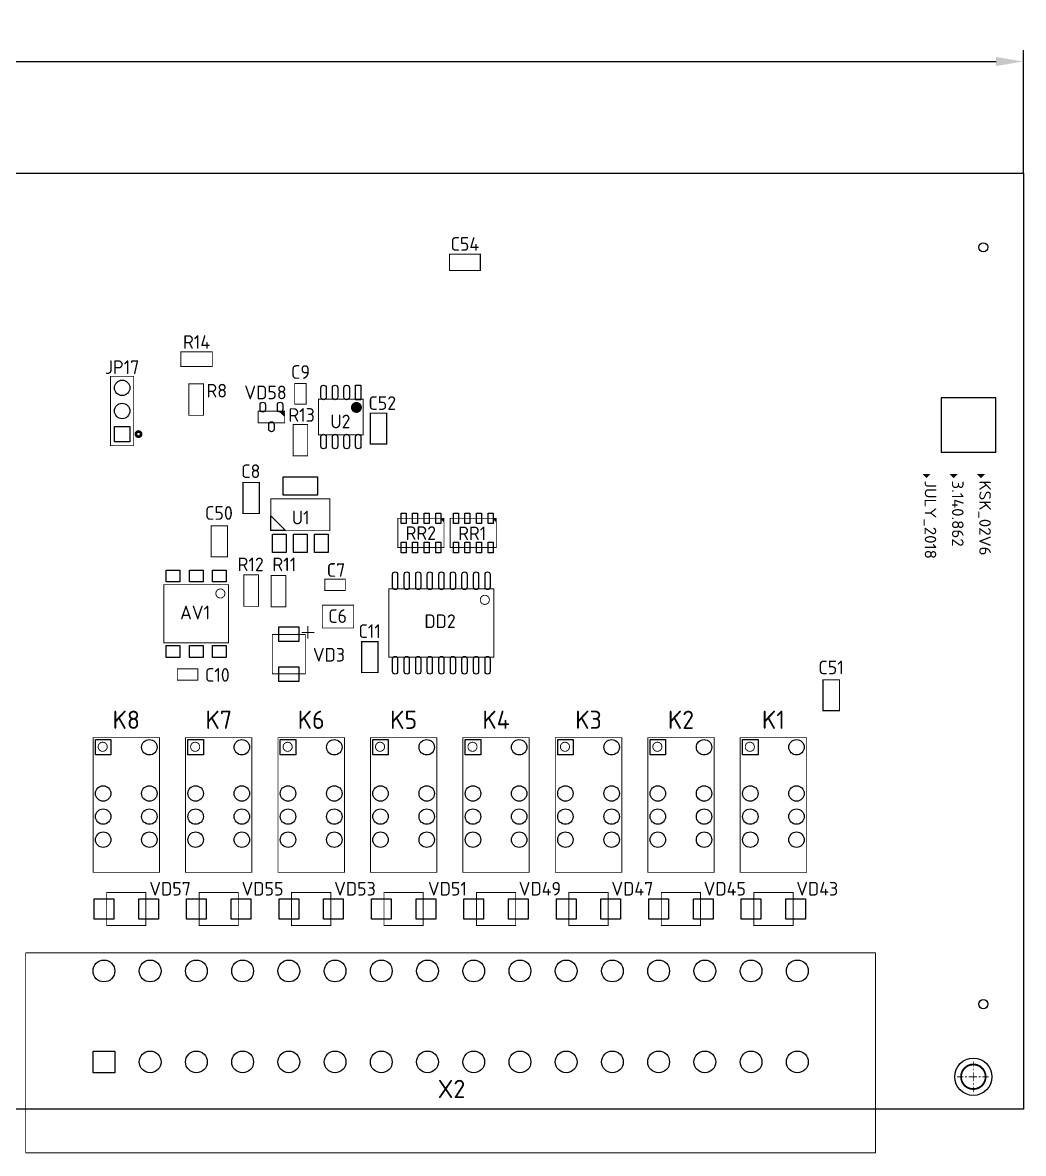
# Model space of a CAD drawing. Header units: millimetres. Extents: x -16 to 800, y -58 to 679.
# Drawn here: x 123.3 to 233.2, y 0 to 124.3 of the extents above; entities that cross this region are included whole.
import ezdxf
from ezdxf.enums import TextEntityAlignment as Align

# ---------------------------------------------------------------- set-up
doc = ezdxf.new("R2010")
doc.units = ezdxf.units.MM
for name, color, linetype in [('BG_OUTLINE', 7, 'Continuous'), ('PG_ASSEMBLY_TOP', 7, 'Continuous'), ('PIN_TOP', 7, 'Continuous'), ('RD_ASSEMBLY_TOP', 7, 'Continuous'), ('РАЗМЕРЫ', 7, 'Continuous')]:
    doc.layers.add(name, color=color, linetype=linetype)
doc.styles.get("Standard").update_dxf_attribs({"font": 'txt.shx'})
doc.styles.add('ГОСТ 2.304', font='CS_Gost2304.shx')
doc.dimstyles.new('ЕСКД', dxfattribs={"dimscale": 0, "dimtxt": 3, "dimasz": 3, "dimexe": 1.25, "dimexo": 0, "dimtad": 1, "dimtoh": 1, "dimdec": 3, "dimrnd": 0.5, "dimtxsty": 'ГОСТ 2.304', "dimcen": 5, "dimadec": 3, "dimazin": 2, "dimtfac": 0.75, "dimtdec": 4, "dimtmove": 1, "dimatfit": 3, "dimfxl": 1, "dimtolj": 1, "dimarcsym": 0})

# ---------------------------------------------------------------- blocks, each defined once
blk = doc.blocks.new('*D423')
at = {"layer": 'Defpoints', "color": 0}
for p in [(233.25, 120), (0, 107.72), (233.25, 107.72)]:
    blk.add_point(p, dxfattribs=at)
at = {"layer": 'РАЗМЕРЫ', "color": 0, "lineweight": -2}
for p, q in [((0, 107.72), (0, 121.25)), ((233.25, 107.72), (233.25, 121.25)), ((3, 120), (230.25, 120))]:
    blk.add_line(p, q, dxfattribs=at)
at = {"layer": 'РАЗМЕРЫ', "color": 0}
for points in [[(3, 120.5), (3, 119.5), (0, 120)], [(230.25, 119.5), (230.25, 120.5), (233.25, 120)]]:
    blk.add_solid(points, dxfattribs=at)
at = {"layer": 'РАЗМЕРЫ', "color": 0, "insert": (116.62, 122.3), "char_height": 3, "attachment_point": 5, "style": 'ГОСТ 2.304'}
blk.add_mtext('\\A1;233', dxfattribs=at)

msp = doc.modelspace()

# ---------------------------------------------------------------- linework, layer by layer
at = {"layer": 'BG_OUTLINE'}
msp.add_lwpolyline([(0, 107.72), (233.25, 107.72), (233.25, 4.85), (0, 4.85)], close=True, dxfattribs=at)
at = {"layer": 'PG_ASSEMBLY_TOP'}
for points, const_width in [([(170.17, 97.035), (170.17, 98.835), (173.57, 98.835), (173.57, 97.035), (170.17, 97.035)], 0.12), ([(144.114, 88.09), (144.114, 86.49), (140.664, 86.49), (140.664, 88.09), (144.114, 88.09)], 0.1), ([(132.934, 85.4), (135.474, 85.4), (135.474, 77.78), (132.934, 77.78), (132.934, 85.4)], 0.1), ([(143.144, 81.114), (141.544, 81.114), (141.544, 84.564), (143.144, 84.564), (143.144, 81.114)], 0.1), ([(153.167, 84.6), (154.417, 84.6), (154.417, 82.35), (153.167, 82.35), (153.167, 84.6)], 0.1), ([(155.794, 82.881), (160.694, 82.881), (160.694, 78.981), (155.794, 78.981), (155.794, 82.881)], 0.1), ([(152.062, 80.281), (149.162, 80.281), (149.162, 81.581), (152.062, 81.581), (152.062, 80.281)], 0.1), ([(151.512, 81.531), (152.012, 81.031)], 0.1), ([(151.612, 81.531), (152.012, 81.131)], 0.1), ([(151.712, 81.531), (152.012, 81.231)], 0.1), ([(151.812, 81.531), (152.012, 81.331)], 0.1), ([(151.912, 81.531), (152.012, 81.431)], 0.1), ([(163.278, 77.959), (161.478, 77.959), (161.478, 81.359), (163.278, 81.359), (163.278, 77.959)], 0.12), ([(154.592, 76.662), (152.992, 76.662), (152.992, 80.112), (154.592, 80.112), (154.592, 76.662)], 0.1), ([(222.804, 74.55), (222.604, 74.35), (222.404, 74.55), (222.804, 74.55)], 0.2), ([(225.804, 74.55), (225.604, 74.35), (225.404, 74.55), (225.804, 74.55)], 0.2), ([(228.804, 74.55), (228.604, 74.35), (228.404, 74.55), (228.804, 74.55)], 0.2), ([(149.286, 70.327), (147.486, 70.327), (147.486, 73.727), (149.286, 73.727), (149.286, 70.327)], 0.12), ([(150.539, 71.94), (157.039, 71.94), (157.039, 68.44), (150.539, 68.44), (150.539, 71.94)], 0.1), ([(169.579, 66.59), (164.499, 66.59), (164.499, 69.79), (169.579, 69.79), (169.579, 66.59)], 0.1), ([(169.179, 69.79), (169.579, 69.39)], 0.1), ([(169.279, 69.79), (169.579, 69.49)], 0.1), ([(169.379, 69.79), (169.579, 69.59)], 0.1), ([(169.479, 69.79), (169.579, 69.69)], 0.1), ([(175.329, 66.59), (170.249, 66.59), (170.249, 69.79), (175.329, 69.79), (175.329, 66.59)], 0.1), ([(174.929, 69.79), (175.329, 69.39)], 0.1), ([(175.029, 69.79), (175.329, 69.49)], 0.1), ([(175.129, 69.79), (175.329, 69.59)], 0.1), ([(175.229, 69.79), (175.329, 69.69)], 0.1), ([(145.788, 65.557), (143.988, 65.557), (143.988, 68.957), (145.788, 68.957), (145.788, 65.557)], 0.12), ([(147.586, 63.576), (149.186, 63.576), (149.186, 60.126), (147.586, 60.126), (147.586, 63.576)], 0.1), ([(152.189, 60.065), (150.589, 60.065), (150.589, 63.515), (152.189, 63.515), (152.189, 60.065)], 0.1), ([(138.784, 62.507), (145.904, 62.507), (145.904, 56.107), (138.784, 56.107), (138.784, 62.507)], 0.1), ([(158.733, 63.112), (158.733, 61.862), (156.483, 61.862), (156.483, 63.112), (158.733, 63.112)], 0.1), ([(163.514, 62.045), (175.064, 62.045), (175.064, 54.545), (163.514, 54.545), (163.514, 62.045)], 0.1), ([(159.651, 60.239), (159.651, 57.739), (156.201, 57.739), (156.201, 60.239), (159.651, 60.239)], 0.1), ([(153.92, 57.255), (155.32, 57.255)], 0.1), ([(154.62, 56.555), (154.62, 57.955)], 0.1), ([(150.708, 57.017), (154.332, 57.017), (154.332, 52.693), (150.708, 52.693), (150.708, 57.017)], 0.1), ([(162.324, 52.837), (160.524, 52.837), (160.524, 56.237), (162.324, 56.237), (162.324, 52.837)], 0.12), ([(140.265, 52.004), (140.265, 53.254), (142.515, 53.254), (142.515, 52.004), (140.265, 52.004)], 0.1), ([(211.229, 52.05), (213.029, 52.05), (213.029, 48.65), (211.229, 48.65), (211.229, 52.05)], 0.12), ([(131.009, 30.885), (131.009, 45.685), (138.309, 45.685), (138.309, 30.885), (131.009, 30.885)], 0.1), ([(141.169, 30.885), (141.169, 45.685), (148.469, 45.685), (148.469, 30.885), (141.169, 30.885)], 0.1), ([(151.329, 30.885), (151.329, 45.685), (158.629, 45.685), (158.629, 30.885), (151.329, 30.885)], 0.1), ([(161.489, 30.885), (161.489, 45.685), (168.789, 45.685), (168.789, 30.885), (161.489, 30.885)], 0.1), ([(171.649, 30.885), (171.649, 45.685), (178.949, 45.685), (178.949, 30.885), (171.649, 30.885)], 0.1), ([(181.809, 30.885), (181.809, 45.685), (189.109, 45.685), (189.109, 30.885), (181.809, 30.885)], 0.1), ([(191.969, 30.885), (191.969, 45.685), (199.269, 45.685), (199.269, 30.885), (191.969, 30.885)], 0.1), ([(202.129, 30.885), (202.129, 45.685), (209.429, 45.685), (209.429, 30.885), (202.129, 30.885)], 0.1), ([(136.817, 28.665), (136.817, 25.045), (132.501, 25.045), (132.501, 28.665), (136.817, 28.665)], 0.1), ([(146.977, 28.665), (146.977, 25.045), (142.661, 25.045), (142.661, 28.665), (146.977, 28.665)], 0.1), ([(157.137, 28.665), (157.137, 25.045), (152.821, 25.045), (152.821, 28.665), (157.137, 28.665)], 0.1), ([(167.297, 28.665), (167.297, 25.045), (162.981, 25.045), (162.981, 28.665), (167.297, 28.665)], 0.1), ([(177.457, 28.665), (177.457, 25.045), (173.141, 25.045), (173.141, 28.665), (177.457, 28.665)], 0.1), ([(187.617, 28.665), (187.617, 25.045), (183.301, 25.045), (183.301, 28.665), (187.617, 28.665)], 0.1), ([(197.777, 28.665), (197.777, 25.045), (193.461, 25.045), (193.461, 28.665), (197.777, 28.665)], 0.1), ([(207.937, 28.665), (207.937, 25.045), (203.621, 25.045), (203.621, 28.665), (207.937, 28.665)], 0.1), ([(123.604, 0.05), (123.604, 22.05)], 0.1), ([(123.604, 22.05), (217.004, 22.05)], 0.1), ([(217.004, 22.05), (217.004, 0.05)], 0.1), ([(227.75, 9.52), (227.75, 10.12)], 0.1), ([(227.75, 9.12), (227.75, 9.32)], 0.1), ([(227.75, 8.92), (227.75, 7.92)], 0.1), ([(226.65, 8.42), (225.95, 8.42)], 0.1), ([(227.05, 8.42), (226.85, 8.42)], 0.1), ([(227.25, 8.42), (228.15, 8.42)], 0.1), ([(227.75, 7.72), (227.75, 7.52)], 0.1), ([(228.35, 8.42), (228.55, 8.42)], 0.1), ([(228.75, 8.42), (229.45, 8.42)], 0.1), ([(227.75, 7.32), (227.75, 6.72)], 0.1), ([(217.004, 0.05), (123.604, 0.05)], 0.1)]:
    msp.add_lwpolyline(points, dxfattribs=dict(at, const_width=const_width))
for points, const_width in [([(159.953, 81.679, 1), (159.953, 82.279, 1), (159.953, 81.679)], 0.6), ([(136.004, 78.767, 1), (136.004, 79.333, 1), (136.004, 78.767)], 0.3), ([(145.004, 61.032, 1), (145.004, 62.032, 1), (145.004, 61.032)], 0.1), ([(174.064, 60.333, 1), (174.064, 61.332, 1), (174.064, 60.333)], 0.1), ([(132.069, 44.185, 1), (132.069, 45.185, 1), (132.069, 44.185)], 0.1), ([(142.229, 44.185, 1), (142.229, 45.185, 1), (142.229, 44.185)], 0.1), ([(152.389, 44.185, 1), (152.389, 45.185, 1), (152.389, 44.185)], 0.1), ([(162.549, 44.185, 1), (162.549, 45.185, 1), (162.549, 44.185)], 0.1), ([(172.709, 44.185, 1), (172.709, 45.185, 1), (172.709, 44.185)], 0.1), ([(182.869, 44.185, 1), (182.869, 45.185, 1), (182.869, 44.185)], 0.1), ([(193.029, 44.185, 1), (193.029, 45.185, 1), (193.029, 44.185)], 0.1), ([(203.189, 44.185, 1), (203.189, 45.185, 1), (203.189, 44.185)], 0.1), ([(227.75, 7.07, 1), (227.75, 9.77, 1), (227.75, 7.07)], 0.2)]:
    msp.add_lwpolyline(points, format="xyb", dxfattribs=dict(at, const_width=const_width))
for points in [[(230.204, 83.05), (224.204, 83.05), (224.204, 77.05), (230.204, 77.05)], [(150.539, 68.44), (150.539, 70.065), (152.164, 68.44)]]:
    msp.add_lwpolyline(points, close=True, dxfattribs=at)
at = {"layer": 'PIN_TOP'}
for points in [[(156.039, 83.131), (156.039, 84.131, -1), (156.639, 84.131), (156.639, 83.131, -1)], [(157.309, 83.131), (157.309, 84.131, -1), (157.909, 84.131), (157.909, 83.131, -1)], [(158.579, 83.131), (158.579, 84.131, -1), (159.179, 84.131), (159.179, 83.131, -1)], [(149.362, 81.756), (149.362, 82.256, -1), (149.962, 82.256), (149.962, 81.756, -1)], [(151.262, 81.756), (151.262, 82.256, -1), (151.862, 82.256), (151.862, 81.756, -1)], [(150.912, 80.106), (150.912, 79.606, -1), (150.312, 79.606), (150.312, 80.106, -1)], [(156.639, 78.731), (156.639, 77.731, -1), (156.039, 77.731), (156.039, 78.731, -1)], [(157.909, 78.731), (157.909, 77.731, -1), (157.309, 77.731), (157.309, 78.731, -1)], [(159.179, 78.731), (159.179, 77.731, -1), (158.579, 77.731), (158.579, 78.731, -1)], [(160.449, 78.731), (160.449, 77.731, -1), (159.849, 77.731), (159.849, 78.731, -1)], [(163.934, 62.24), (163.934, 63.64, -1), (164.484, 63.64), (164.484, 62.24, -1)], [(165.204, 62.24), (165.204, 63.64, -1), (165.754, 63.64), (165.754, 62.24, -1)], [(166.474, 62.24), (166.474, 63.64, -1), (167.024, 63.64), (167.024, 62.24, -1)], [(167.744, 62.24), (167.744, 63.64, -1), (168.294, 63.64), (168.294, 62.24, -1)], [(169.014, 62.24), (169.014, 63.64, -1), (169.564, 63.64), (169.564, 62.24, -1)], [(170.284, 62.24), (170.284, 63.64, -1), (170.834, 63.64), (170.834, 62.24, -1)], [(171.554, 62.24), (171.554, 63.64, -1), (172.104, 63.64), (172.104, 62.24, -1)], [(172.824, 62.24), (172.824, 63.64, -1), (173.374, 63.64), (173.374, 62.24, -1)], [(174.094, 62.24), (174.094, 63.64, -1), (174.644, 63.64), (174.644, 62.24, -1)], [(164.484, 54.35), (164.484, 52.95, -1), (163.934, 52.95), (163.934, 54.35, -1)], [(165.754, 54.35), (165.754, 52.95, -1), (165.204, 52.95), (165.204, 54.35, -1)], [(167.024, 54.35), (167.024, 52.95, -1), (166.474, 52.95), (166.474, 54.35, -1)], [(168.294, 54.35), (168.294, 52.95, -1), (167.744, 52.95), (167.744, 54.35, -1)], [(169.564, 54.35), (169.564, 52.95, -1), (169.014, 52.95), (169.014, 54.35, -1)], [(170.834, 54.35), (170.834, 52.95, -1), (170.284, 52.95), (170.284, 54.35, -1)], [(172.104, 54.35), (172.104, 52.95, -1), (171.554, 52.95), (171.554, 54.35, -1)], [(173.374, 54.35), (173.374, 52.95, -1), (172.824, 52.95), (172.824, 54.35, -1)], [(174.644, 54.35), (174.644, 52.95, -1), (174.094, 52.95), (174.094, 54.35, -1)]]:
    msp.add_lwpolyline(points, format="xyb", close=True, dxfattribs=at)
for points in [[(159.849, 84.431), (160.449, 84.431), (160.449, 82.831), (159.849, 82.831)], [(135.054, 78.2), (133.354, 78.2), (133.354, 79.9), (135.054, 79.9)], [(151.889, 74.34), (155.689, 74.34), (155.689, 72.34), (151.889, 72.34)], [(164.859, 70.365), (165.409, 70.365), (165.409, 69.215), (164.859, 69.215)], [(166.129, 70.365), (166.679, 70.365), (166.679, 69.215), (166.129, 69.215)], [(167.399, 70.365), (167.949, 70.365), (167.949, 69.215), (167.399, 69.215)], [(168.669, 70.365), (169.219, 70.365), (169.219, 69.215), (168.669, 69.215)], [(170.609, 70.365), (171.159, 70.365), (171.159, 69.215), (170.609, 69.215)], [(171.879, 70.365), (172.429, 70.365), (172.429, 69.215), (171.879, 69.215)], [(173.149, 70.365), (173.699, 70.365), (173.699, 69.215), (173.149, 69.215)], [(174.419, 70.365), (174.969, 70.365), (174.969, 69.215), (174.419, 69.215)], [(152.239, 66.04), (150.739, 66.04), (150.739, 68.04), (152.239, 68.04)], [(154.539, 66.04), (153.039, 66.04), (153.039, 68.04), (154.539, 68.04)], [(156.839, 66.04), (155.339, 66.04), (155.339, 68.04), (156.839, 68.04)], [(165.409, 66.015), (164.859, 66.015), (164.859, 67.165), (165.409, 67.165)], [(166.679, 66.015), (166.129, 66.015), (166.129, 67.165), (166.679, 67.165)], [(167.949, 66.015), (167.399, 66.015), (167.399, 67.165), (167.949, 67.165)], [(169.219, 66.015), (168.669, 66.015), (168.669, 67.165), (169.219, 67.165)], [(171.159, 66.015), (170.609, 66.015), (170.609, 67.165), (171.159, 67.165)], [(172.429, 66.015), (171.879, 66.015), (171.879, 67.165), (172.429, 67.165)], [(173.699, 66.015), (173.149, 66.015), (173.149, 67.165), (173.699, 67.165)], [(174.969, 66.015), (174.419, 66.015), (174.419, 67.165), (174.969, 67.165)], [(139.054, 64.107), (140.554, 64.107), (140.554, 62.807), (139.054, 62.807)], [(141.594, 64.107), (143.094, 64.107), (143.094, 62.807), (141.594, 62.807)], [(144.134, 64.107), (145.634, 64.107), (145.634, 62.807), (144.134, 62.807)], [(151.43, 57.865), (153.61, 57.865), (153.61, 56.245), (151.43, 56.245)], [(140.554, 54.507), (139.054, 54.507), (139.054, 55.807), (140.554, 55.807)], [(143.094, 54.507), (141.594, 54.507), (141.594, 55.807), (143.094, 55.807)], [(145.634, 54.507), (144.134, 54.507), (144.134, 55.807), (145.634, 55.807)], [(153.61, 51.845), (151.43, 51.845), (151.43, 53.465), (153.61, 53.465)], [(131.269, 43.785), (131.269, 45.485), (132.969, 45.485), (132.969, 43.785)], [(141.429, 43.785), (141.429, 45.485), (143.129, 45.485), (143.129, 43.785)], [(151.589, 43.785), (151.589, 45.485), (153.289, 45.485), (153.289, 43.785)], [(161.749, 43.785), (161.749, 45.485), (163.449, 45.485), (163.449, 43.785)], [(171.909, 43.785), (171.909, 45.485), (173.609, 45.485), (173.609, 43.785)], [(182.069, 43.785), (182.069, 45.485), (183.769, 45.485), (183.769, 43.785)], [(192.229, 43.785), (192.229, 45.485), (193.929, 45.485), (193.929, 43.785)], [(202.389, 43.785), (202.389, 45.485), (204.089, 45.485), (204.089, 43.785)], [(131.129, 25.725), (131.129, 27.985), (133.289, 27.985), (133.289, 25.725)], [(138.189, 27.985), (138.189, 25.725), (136.029, 25.725), (136.029, 27.985)], [(141.289, 25.725), (141.289, 27.985), (143.449, 27.985), (143.449, 25.725)], [(148.349, 27.985), (148.349, 25.725), (146.189, 25.725), (146.189, 27.985)], [(151.449, 25.725), (151.449, 27.985), (153.609, 27.985), (153.609, 25.725)], [(158.509, 27.985), (158.509, 25.725), (156.349, 25.725), (156.349, 27.985)], [(161.609, 25.725), (161.609, 27.985), (163.769, 27.985), (163.769, 25.725)], [(168.669, 27.985), (168.669, 25.725), (166.509, 25.725), (166.509, 27.985)], [(171.769, 25.725), (171.769, 27.985), (173.929, 27.985), (173.929, 25.725)], [(178.829, 27.985), (178.829, 25.725), (176.669, 25.725), (176.669, 27.985)], [(181.929, 25.725), (181.929, 27.985), (184.089, 27.985), (184.089, 25.725)], [(188.989, 27.985), (188.989, 25.725), (186.829, 25.725), (186.829, 27.985)], [(192.089, 25.725), (192.089, 27.985), (194.249, 27.985), (194.249, 25.725)], [(199.149, 27.985), (199.149, 25.725), (196.989, 25.725), (196.989, 27.985)], [(202.249, 25.725), (202.249, 27.985), (204.409, 27.985), (204.409, 25.725)], [(209.309, 27.985), (209.309, 25.725), (207.149, 25.725), (207.149, 27.985)], [(131.004, 8.85), (131.004, 11.25), (133.404, 11.25), (133.404, 8.85)]]:
    msp.add_lwpolyline(points, close=True, dxfattribs=at)
for centre, radius in [((228.839, 99.585), 0.5), ((134.204, 84.13), 0.85), ((134.204, 81.59), 0.85), ((137.199, 44.635), 0.85), ((147.359, 44.635), 0.85), ((157.519, 44.635), 0.85), ((167.679, 44.635), 0.85), ((177.839, 44.635), 0.85), ((187.999, 44.635), 0.85), ((198.159, 44.635), 0.85), ((208.319, 44.635), 0.85), ((132.119, 39.555), 0.85), ((137.199, 39.555), 0.85), ((142.279, 39.555), 0.85), ((147.359, 39.555), 0.85), ((152.439, 39.555), 0.85), ((157.519, 39.555), 0.85), ((162.599, 39.555), 0.85), ((167.679, 39.555), 0.85), ((172.759, 39.555), 0.85), ((177.839, 39.555), 0.85), ((182.919, 39.555), 0.85), ((187.999, 39.555), 0.85), ((193.079, 39.555), 0.85), ((198.159, 39.555), 0.85), ((203.239, 39.555), 0.85), ((208.319, 39.555), 0.85), ((132.119, 37.015), 0.85), ((137.199, 37.015), 0.85), ((142.279, 37.015), 0.85), ((147.359, 37.015), 0.85), ((152.439, 37.015), 0.85), ((157.519, 37.015), 0.85), ((162.599, 37.015), 0.85), ((167.679, 37.015), 0.85), ((172.759, 37.015), 0.85), ((177.839, 37.015), 0.85), ((182.919, 37.015), 0.85), ((187.999, 37.015), 0.85), ((193.079, 37.015), 0.85), ((198.159, 37.015), 0.85), ((203.239, 37.015), 0.85), ((208.319, 37.015), 0.85), ((132.119, 34.475), 0.85), ((137.199, 34.475), 0.85), ((142.279, 34.475), 0.85), ((147.359, 34.475), 0.85), ((152.439, 34.475), 0.85), ((157.519, 34.475), 0.85), ((162.599, 34.475), 0.85), ((167.679, 34.475), 0.85), ((172.759, 34.475), 0.85), ((177.839, 34.475), 0.85), ((182.919, 34.475), 0.85), ((187.999, 34.475), 0.85), ((193.079, 34.475), 0.85), ((198.159, 34.475), 0.85), ((203.239, 34.475), 0.85), ((208.319, 34.475), 0.85), ((132.204, 20.05), 1.2), ((137.284, 20.05), 1.2), ((142.364, 20.05), 1.2), ((147.444, 20.05), 1.2), ((152.524, 20.05), 1.2), ((157.604, 20.05), 1.2), ((162.684, 20.05), 1.2), ((167.764, 20.05), 1.2), ((172.844, 20.05), 1.2), ((177.924, 20.05), 1.2), ((183.004, 20.05), 1.2), ((188.084, 20.05), 1.2), ((193.164, 20.05), 1.2), ((198.244, 20.05), 1.2), ((203.324, 20.05), 1.2), ((208.404, 20.05), 1.2), ((228.839, 16.4), 0.5), ((137.284, 10.05), 1.2), ((142.364, 10.05), 1.2), ((147.444, 10.05), 1.2), ((152.524, 10.05), 1.2), ((157.604, 10.05), 1.2), ((162.684, 10.05), 1.2), ((167.764, 10.05), 1.2), ((172.844, 10.05), 1.2), ((177.924, 10.05), 1.2), ((183.004, 10.05), 1.2), ((188.084, 10.05), 1.2), ((193.164, 10.05), 1.2), ((198.244, 10.05), 1.2), ((203.324, 10.05), 1.2), ((208.404, 10.05), 1.2), ((227.75, 8.42), 2.05)]:
    msp.add_circle(centre, radius, dxfattribs=at)

# ---------------------------------------------------------------- texts
at = {"layer": 'RD_ASSEMBLY_TOP', "width": 0.916667}
for s, p in [('C54', (171.87, 100.6979)), ('JP17', (134.2087, 87.1565)), ('C9', (153.811, 86.6244)), ('R8', (144.6028, 84.5709)), ('C52', (162.7943, 83.2122)), ('R13', (153.9294, 81.9018)), ('U2', (158.1958, 81.1815)), ('C8', (148.3412, 75.7203)), ('C50', (144.8409, 71.1296)), ('U1', (153.827, 70.628)), ('RR2', (167.0332, 68.9177)), ('RR1', (172.6735, 68.8943)), ('R12', (148.3318, 65.4835)), ('R11', (152.0283, 65.4835)), ('C7', (157.708, 64.8635)), ('AV1', (142.2232, 60.1964)), ('DD2', (169.1473, 59.2328)), ('C11', (161.4047, 58.1444)), ('VD3', (156.9356, 55.5501)), ('C51', (212.1157, 54.1539)), ('C10', (144.6673, 53.3338))]:
    msp.add_text(s, height=1.5, dxfattribs=at).set_placement(p, align=Align.TOP_CENTER)
for s, height, p in [('R14', 1.5, (142.389, 88.4229)), ('VD58', 1.5, (149.962, 82.878)), ('C6', 1.5, (157.8864, 58.2997)), ('K8', 2, (134.659, 46.652)), ('K7', 2, (144.819, 46.652)), ('K6', 2, (154.979, 46.652)), ('K5', 2, (165.139, 46.652)), ('K4', 2, (175.299, 46.652)), ('K3', 2, (185.459, 46.652)), ('K2', 2, (195.619, 46.652)), ('K1', 2, (205.779, 46.652)), ('VD57', 1.5, (139.474, 28.3359)), ('VD55', 1.5, (149.634, 28.3359)), ('VD53', 1.5, (159.794, 28.3359)), ('VD51', 1.5, (169.954, 28.3359)), ('VD49', 1.5, (180.114, 28.3359)), ('VD47', 1.5, (190.274, 28.3359)), ('VD45', 1.5, (200.434, 28.3359)), ('VD43', 1.5, (210.594, 28.3359)), ('X2', 2, (170.404, 6.0852))]:
    msp.add_text(s, height=height, dxfattribs=at).set_placement(p, align=Align.CENTER)
at = {"layer": 'RD_ASSEMBLY_TOP', "width": 1.019685}
for s, p in [('JULY_2018', (222.404, 73.95)), ('3.140.862', (225.404, 73.95)), ('KSK_02V6', (228.404, 73.95))]:
    msp.add_text(s, height=1.27, rotation=270, dxfattribs=at).set_placement(p)

# ---------------------------------------------------------------- dimensions: what is measured, and where the dimension line sits
at = {"layer": 'РАЗМЕРЫ'}
dim = msp.add_linear_dim(base=(233.25, 120), p1=(0, 107.72), p2=(233.25, 107.72), dimstyle='ЕСКД', override={"dimscale": 1, "dimlfac": 1, "dimtxsty": 'ГОСТ 2.304', "dimsah": 1, "dimtolj": 1}, dxfattribs=at)
dim.commit()
dim.dimension.update_dxf_attribs({"geometry": '*D423', "text_midpoint": (116.625, 122.3033)})

doc.saveas('drawing.dxf')
